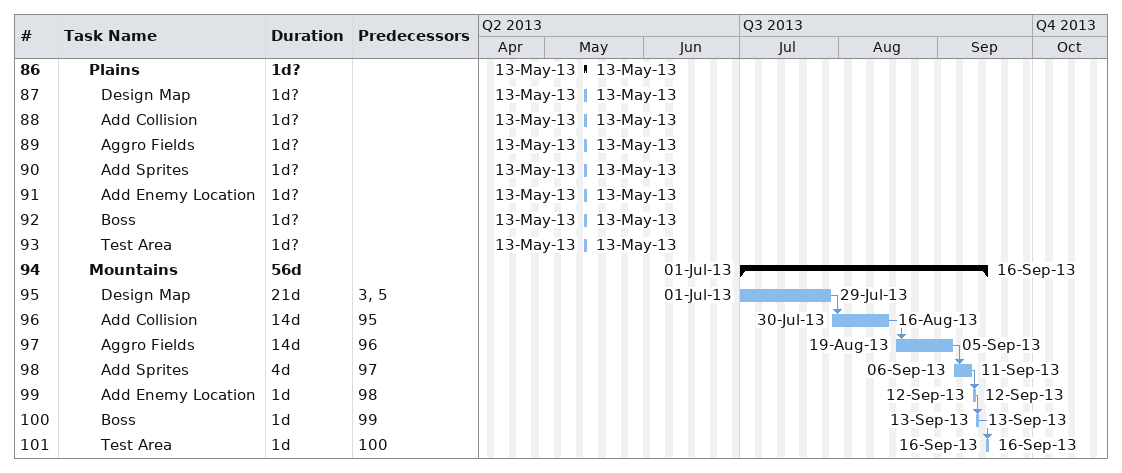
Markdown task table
| ID | Level | Task | Duration | Start | Finish | Predecessors |
|---|---|---|---|---|---|---|
| 86 | 3 | **Plains** | 1d? | 2013-05-13 | 2013-05-13 |  |
| 87 | 4 | Design Map | 1d? | 2013-05-13 | 2013-05-13 |  |
| 88 | 4 | Add Collision | 1d? | 2013-05-13 | 2013-05-13 |  |
| 89 | 4 | Aggro Fields | 1d? | 2013-05-13 | 2013-05-13 |  |
| 90 | 4 | Add Sprites | 1d? | 2013-05-13 | 2013-05-13 |  |
| 91 | 4 | Add Enemy Location | 1d? | 2013-05-13 | 2013-05-13 |  |
| 92 | 4 | Boss | 1d? | 2013-05-13 | 2013-05-13 |  |
| 93 | 4 | Test Area | 1d? | 2013-05-13 | 2013-05-13 |  |
| 94 | 3 | **Mountains** | 56d | 2013-07-01 | 2013-09-16 |  |
| 95 | 4 | Design Map | 21d | 2013-07-01 | 2013-07-29 | 3, 5 |
| 96 | 4 | Add Collision | 14d | 2013-07-30 | 2013-08-16 | 95 |
| 97 | 4 | Aggro Fields | 14d | 2013-08-19 | 2013-09-05 | 96 |
| 98 | 4 | Add Sprites | 4d | 2013-09-06 | 2013-09-11 | 97 |
| 99 | 4 | Add Enemy Location | 1d | 2013-09-12 | 2013-09-12 | 98 |
| 100 | 4 | Boss | 1d | 2013-09-13 | 2013-09-13 | 99 |
| 101 | 4 | Test Area | 1d | 2013-09-16 | 2013-09-16 | 100 |
